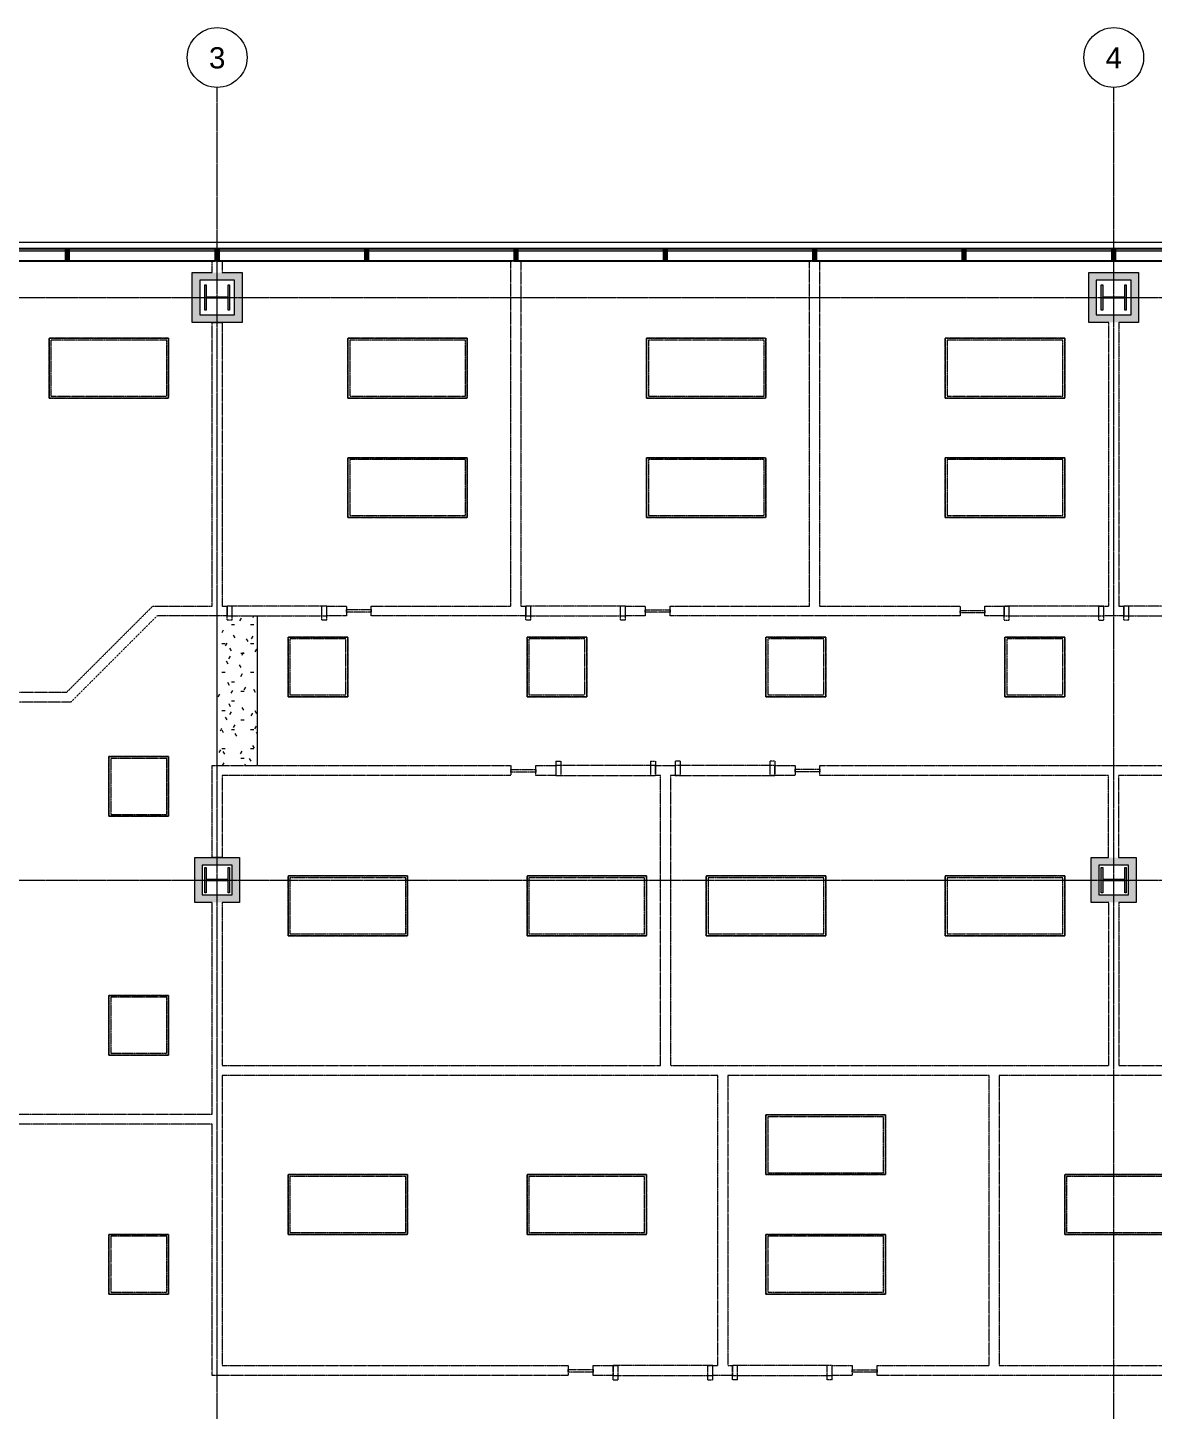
# Model space of a CAD drawing. Header units: inches. Extents: x -1263 to 2214, y -160 to 2229.
# Drawn here: x -854 to -401, y 1673 to 2229 of the extents above; entities that cross this region are included whole.
import ezdxf

# ---------------------------------------------------------------- set-up
doc = ezdxf.new("R2010")
doc.units = ezdxf.units.IN
doc.header["$MEASUREMENT"] = 0
doc.linetypes.add('Demolished', pattern=[0.1875, 0.125, -0.06249999999999999])
doc.linetypes.add('Grid Line 1_2_', pattern=[0.8749999999999999, 0.4999999999999999, -0.125, 0.125, -0.125])
for name, color, linetype, lineweight in [('A-CLNG', 13, 'Continuous', 13), ('A-CLNG-PATT', 13, 'Continuous', 13), ('A-DETL-GENF', 92, 'Continuous', 9), ('A-DOOR', 31, 'Demolished', 9), ('A-DOOR-FRAM', 31, 'Demolished', 20), ('A-GLAZ-CURT', 52, 'Demolished', 9), ('A-GLAZ-CWMG', 51, 'Continuous', 13), ('A-WALL', 113, 'Demolished', 9), ('A-WALL-PATT', 111, 'Continuous', 13), ('E-LITE-EQPM', 33, 'Demolished', 9), ('I-WALL', 2, 'Continuous', 13), ('S-COLS', 52, 'Continuous', 13), ('S-GRID', 1, 'Continuous', 9), ('S-GRID-IDEN', 1, 'Continuous', 9)]:
    doc.layers.add(name, color=color, linetype=linetype, lineweight=lineweight)
doc.styles.add('Swis721 Lt BT', font='swissl.ttf', dxfattribs={"height": 8.514637904468403})

# ---------------------------------------------------------------- blocks, each defined once
blk = doc.blocks.new('Single Flush - OTJ_SOLIDFLUSH_ALUM-4837941-6TH FLOOR RCP DEMO')
at = {"layer": 'A-DOOR-FRAM', "color": 250}
for p, q in [((-20.00000000000034, 3.75), (-20.00000000000034, -1.999999999999999)), ((-20.00000000000034, 3.75), (-18.00000000000034, 3.75)), ((-18.00000000000034, 3.75), (-18.00000000000034, -1.999999999999999)), ((18.00000399999976, 3.75), (18.00000399999976, -1.999999999999999)), ((18.00000399999976, 3.75), (20.00000399999975, 3.75)), ((20.00000399999975, 3.75), (20.00000399999975, -1.999999999999999)), ((-20.00000000000034, -1.999999999999999), (-18.00000000000034, -1.999999999999999)), ((18.00000399999976, -1.999999999999999), (20.00000399999975, -1.999999999999999))]:
    blk.add_line(p, q, dxfattribs=at)
blk = doc.blocks.new('Single Flush - OTJ_SOLIDFLUSH_ALUM-4837881-6TH FLOOR RCP DEMO')
at = {"layer": 'A-DOOR-FRAM', "color": 250}
for p, q in [((-20.00000000000034, -3.75), (-20.00000000000034, 1.999999999999999)), ((-20.00000000000034, 1.999999999999999), (-18.00000000000034, 1.999999999999999)), ((-18.00000000000034, -3.75), (-18.00000000000034, 1.999999999999999)), ((18.00000399999976, -3.75), (18.00000399999976, 1.999999999999999)), ((18.00000399999976, 1.999999999999999), (20.00000399999975, 1.999999999999999)), ((20.00000399999975, -3.75), (20.00000399999975, 1.999999999999999)), ((-20.00000000000034, -3.75), (-18.00000000000034, -3.75)), ((18.00000399999976, -3.75), (20.00000399999975, -3.75))]:
    blk.add_line(p, q, dxfattribs=at)
blk = doc.blocks.new('System Panel - Glazed-4866112-6TH FLOOR RCP DEMO')
at = {"layer": 'A-GLAZ-CURT', "color": 250, "lineweight": 20}
for p, q in [((-5.000000000000056, 0.7499999999999999), (-5.000000000000056, 1.750000000000113)), ((-5.000000000000056, 1.750000000000113), (5.000000000000056, 1.750000000000113)), ((5.000000000000056, 0.7499999999999999), (-5.000000000000056, 0.7499999999999999)), ((5.000000000000056, 1.750000000000113), (5.000000000000056, 0.7499999999999999))]:
    blk.add_line(p, q, dxfattribs=at)
blk = doc.blocks.new('HP-Bearing Pile-Column - HP10X57-4885479-6TH FLOOR RCP DEMO')
at = {"layer": 'S-COLS', "lineweight": 9}
blk.add_hatch(color=7, dxfattribs=at).paths.add_polyline_path([(-5.099999999997407, -4.43499999999912), (-5.099999999997407, -4.999999999999118), (5.100000000002693, -4.999999999999118), (5.100000000002693, -4.43499999999912), (0.2825000000027273, -4.43499999999912), (0.2825000000021304, 4.435000000000826), (5.100000000002608, 4.435000000000826), (5.100000000002608, 5.000000000000909), (-5.099999999997492, 5.000000000000909), (-5.099999999997492, 4.435000000000826), (-0.2824999999974409, 4.435000000000826), (-0.2824999999973556, -4.43499999999912), (-4.472708484367756, -4.43499999999912)], flags=0)
at = {"layer": 'S-COLS', "color": 8, "lineweight": 20}
for p, q in [((-5.100000000000005, 5.000000000000001), (5.099999999999993, 5.000000000000001)), ((-5.100000000000005, 4.435000000000001), (-5.100000000000005, 5.000000000000001)), ((-0.2825000000000061, 4.435000000000001), (-5.100000000000005, 4.435000000000001)), ((-0.2825000000000061, -4.434999999999997), (-0.2825000000000061, 4.435)), ((5.099999999999993, 4.435000000000001), (0.2824999999999941, 4.435000000000001)), ((0.2824999999999941, 4.435000000000001), (0.2824999999999941, -4.434999999999996)), ((5.099999999999993, 5.000000000000001), (5.099999999999993, 4.435000000000001)), ((-5.100000000000005, -4.999999999999996), (-5.100000000000005, -4.434999999999997)), ((-5.100000000000005, -4.434999999999997), (-0.2825000000000061, -4.434999999999997)), ((5.099999999999993, -4.999999999999996), (-5.100000000000005, -4.999999999999996)), ((0.2824999999999941, -4.434999999999997), (5.099999999999993, -4.434999999999997)), ((5.099999999999993, -4.434999999999997), (5.099999999999993, -4.999999999999996))]:
    blk.add_line(p, q, dxfattribs=at)
blk = doc.blocks.new('System Panel - Glazed-4980337-6TH FLOOR RCP DEMO')
at = {"layer": 'A-GLAZ-CURT', "linetype": 'Continuous'}
blk.add_hatch(color=7, dxfattribs=at).paths.add_polyline_path([(29.24999999999863, 1.750000000001819), (-29.2500000000017, 1.750000000001819), (-29.2500000000017, 0.7500000000017052), (29.24999999999863, 0.7500000000017052)], flags=0)
at = {"layer": 'A-GLAZ-CURT', "color": 8, "linetype": 'Continuous', "lineweight": 20}
for p, q in [((-29.25, 0.7499999999999999), (-29.25, 1.749999999999943)), ((-29.25, 1.749999999999943), (29.25, 1.749999999999943)), ((29.25, 0.7499999999999999), (-29.25, 0.7499999999999999)), ((29.25, 1.749999999999943), (29.25, 0.7499999999999999))]:
    blk.add_line(p, q, dxfattribs=at)
blk = doc.blocks.new('System Panel - Glazed-4980338-6TH FLOOR RCP DEMO')
at = {"layer": 'A-GLAZ-CURT', "linetype": 'Continuous'}
blk.add_hatch(color=7, dxfattribs=at).paths.add_polyline_path([(-29.33701957940394, 1.750000000001137), (-29.33701957940394, 0.7500000000010657), (29.33701957940735, 0.750000000001151), (29.33701957940735, 1.750000000001222), (15.40482026373024, 1.750000000001222)], flags=0)
at = {"layer": 'A-GLAZ-CURT', "color": 8, "linetype": 'Continuous', "lineweight": 20}
for p, q in [((-29.33701957940513, 0.7499999999999999), (-29.33701957940513, 1.749999999999943)), ((-29.33701957940513, 1.749999999999943), (29.33701957940547, 1.749999999999943)), ((29.33701957940547, 0.7499999999999999), (-29.33701957940513, 0.7499999999999999)), ((29.33701957940547, 1.749999999999943), (29.33701957940547, 0.7499999999999999))]:
    blk.add_line(p, q, dxfattribs=at)
blk = doc.blocks.new('System Panel - Glazed-4980339-6TH FLOOR RCP DEMO')
at = {"layer": 'A-GLAZ-CURT', "linetype": 'Continuous'}
blk.add_hatch(color=7, dxfattribs=at).paths.add_polyline_path([(-29.33556925308312, 0.7500000000028136), (29.33846990572817, 0.7500000000029842), (29.33846990572817, 1.750000000003268), (-29.33846990572919, 1.750000000003098), (-29.33846990572919, 0.7500000000028136)], flags=0)
at = {"layer": 'A-GLAZ-CURT', "color": 8, "linetype": 'Continuous', "lineweight": 20}
for p, q in [((-29.33846990572868, 0.750000000000341), (-29.33846990572868, 1.750000000000455)), ((-29.33846990572868, 1.750000000000455), (29.33846990572868, 1.750000000000455)), ((29.33846990572868, 0.750000000000341), (-29.33846990572868, 0.750000000000341)), ((29.33846990572868, 1.750000000000455), (29.33846990572868, 0.750000000000341))]:
    blk.add_line(p, q, dxfattribs=at)
blk = doc.blocks.new('Rectangular Mullion - 1_5_ x 2_5_ rectangular-V3-6TH FLOOR RCP DEMO')
at = {"layer": 'A-GLAZ-CWMG', "lineweight": 9}
for p, q in [((-358.1219499121452, 725.2643892666376), (-416.6219499121452, 725.2643892666379)), ((-358.1219499121452, 720.2643892666377), (-416.6219499121452, 720.2643892666379))]:
    blk.add_line(p, q, dxfattribs=at)
blk = doc.blocks.new('Rectangular Mullion - 1_5_ x 2_5_ rectangular-V20-6TH FLOOR RCP DEMO')
at = {"layer": 'A-GLAZ-CWMG', "lineweight": 9}
for p, q in [((-476.7959890709545, 2140.326889266638), (-476.7959890709545, 2140.076889266638)), ((-476.7959890709545, 2140.326889266638), (-418.1219499121432, 2140.326889266637)), ((-476.7959890709545, 2139.076889266638), (-476.7959890709545, 2135.326889266638)), ((-476.7959890709545, 2135.326889266638), (-418.1219499121432, 2135.326889266638))]:
    blk.add_line(p, q, dxfattribs=at)
blk = doc.blocks.new('Rectangular Mullion - 1_5_ x 2_5_ rectangular-4916157-6TH FLOOR RCP DEMO')
at = {"layer": 'A-GLAZ-CWMG', "lineweight": 9}
for p, q in [((963.7232277528313, 2140.326889266633), (1022.397266911643, 2140.326889266633)), ((963.7232277528313, 2135.326889266633), (1022.397266911643, 2135.326889266633))]:
    blk.add_line(p, q, dxfattribs=at)
blk = doc.blocks.new('Rectangular Mullion - 1_5_ x 2_5_ rectangular-4980335-6TH FLOOR RCP DEMO')
at = {"layer": 'A-GLAZ-CWMG', "lineweight": 9}
blk.add_hatch(color=7, dxfattribs=at).paths.add_polyline_path([(0.7499999999976125, -1.750000000001478), (0.7499999999976125, -2.000000000001591), (-0.7500000000025578, -2.000000000001591), (-0.7500000000025578, 3.000000000010913), (0.7499999999976125, 3.000000000010913), (0.7499999999976125, -0.7500000000017052)], flags=0)
at = {"layer": 'A-GLAZ-CWMG', "color": 8, "lineweight": 20}
for p, q in [((0.7499999999999999, 3), (-0.7499999999999999, 3)), ((-0.7499999999999999, 3), (-0.7499999999999999, -2.000000000000056)), ((0.7499999999999999, -2.000000000000056), (0.7499999999999999, 3)), ((-0.7499999999999999, -2.000000000000056), (0.7499999999999999, -2.000000000000056))]:
    blk.add_line(p, q, dxfattribs=at)
blk = doc.blocks.new('FAR22_CH - FAR24_CH-5125636-6TH FLOOR RCP DEMO')
at = {"layer": 'A-DETL-GENF', "color": 7, "linetype": 'Demolished'}
for p, q in [((-4.163336342344337e-16, -3.463895836830488e-14), (47.99999999999998, -3.463895836830488e-14)), ((-4.163336342344337e-16, -23.99999999999985), (-4.163336342344337e-16, -3.463895836830488e-14)), ((0.7500000000000075, -0.7500000000000372), (0.7500000000000075, -23.24999999999986)), ((47.24999999999994, -0.7500000000000372), (0.7500000000000052, -0.7500000000000372)), ((47.24999999999994, -23.24999999999986), (47.24999999999994, -0.7500000000000372)), ((47.99999999999998, -3.463895836830488e-14), (47.99999999999998, -23.99999999999985)), ((47.99999999999998, -23.99999999999985), (0, -23.99999999999985)), ((0.7500000000000075, -23.24999999999986), (47.24999999999994, -23.24999999999986))]:
    blk.add_line(p, q, dxfattribs=at)
blk = doc.blocks.new('FAR22_CH - FAR22_CH-4992025-6TH FLOOR RCP DEMO')
at = {"layer": 'A-DETL-GENF', "color": 7, "linetype": 'Demolished'}
for p, q in [((-4.163336342344337e-16, -3.463895836830488e-14), (24, -3.463895836830488e-14)), ((-4.163336342344337e-16, -23.99999999999985), (-4.163336342344337e-16, -3.463895836830488e-14)), ((0.7500000000000075, -0.7500000000000372), (0.7500000000000075, -23.24999999999986)), ((23.24999999999999, -0.7500000000000372), (0.7500000000000079, -0.7500000000000372)), ((23.24999999999999, -23.24999999999986), (23.24999999999999, -0.7500000000000372)), ((24, -3.463895836830488e-14), (24, -23.99999999999985)), ((23.99999999999998, -23.99999999999985), (0, -23.99999999999985)), ((0.750000000000001, -23.24999999999987), (23.24999999999998, -23.24999999999987))]:
    blk.add_line(p, q, dxfattribs=at)
blk = doc.blocks.new('Grid - Grid Head - Circle-50561-6TH FLOOR RCP DEMO')
at = {"layer": 'S-GRID-IDEN'}
blk.add_circle((0, 0), 0.1250000000000001, dxfattribs=at)

msp = doc.modelspace()

# ---------------------------------------------------------------- hatches: boundary and pattern name
at = {"layer": 'A-CLNG-PATT'}
h = msp.add_hatch(dxfattribs=at)
h.set_pattern_fill('FP_1', color=256, style=0, pattern_type=2)
h.set_pattern_definition([(0, (0, 0), (15.36, 3.84), [1.267, -10.253, 1.267, -10.253, -61.44]), (0, (0, 0), (15.36, 3.84), [-23.04, 1.267, -21.773, 1.267, -10.253, -26.88]), (0, (0, 0), (15.36, 3.84), [-57.6, 1.267, -6.412999999999999, 1.267, -17.933]), (120, (5.76, 1.92), (-11.00553755053224, 11.38215020212898), [1.267, -10.253, 1.267, -10.253, -61.43999999999999]), (120, (5.76, 1.92), (-11.00553755053224, 11.38215020212898), [-23.04, 1.267, -21.773, 1.267, -10.253, -26.88]), (120, (5.76, 1.92), (-11.00553755053224, 11.38215020212898), [-57.59999999999999, 1.267, -6.412999999999998, 1.267, -17.933]), (240, (7.68, 9.6), (-4.354462449467752, -15.22215020212898), [1.267, -10.253, 1.267, -10.253, -61.44]), (240, (7.68, 9.6), (-4.354462449467752, -15.22215020212898), [-23.04, 1.267, -21.773, 1.267, -10.253, -26.88]), (240, (7.68, 9.6), (-4.354462449467752, -15.22215020212898), [-57.6, 1.267, -6.412999999999999, 1.267, -17.933])])
h.paths.add_polyline_path([(-776.6928297896903, 1932.442598113631), (-761.5488897236015, 1932.442598113631), (-761.5488897236015, 1992.510763450834), (-777.5488897236016, 1992.510763450834), (-777.5488897236016, 1932.442598113631)], flags=0)
at = {"layer": 'A-WALL-PATT', "lineweight": 9}
for points in [[(-787.5488897236011, 2110.460727192676), (-784.5488897236012, 2110.460727192676), (-784.5488897236012, 2130.460727192676), (-787.5488897236011, 2130.460727192676), (-787.5488897236011, 2111.097565681401)], [(-784.5488897236012, 2127.460727192675), (-767.5488897236011, 2127.460727192675), (-767.5488897236011, 2130.460727192676), (-784.5488897236012, 2130.460727192676)], [(-427.3719499121436, 2110.460727192675), (-424.3719499121436, 2110.460727192675), (-424.3719499121436, 2130.460727192674), (-427.3719499121436, 2130.460727192674), (-427.3719499121436, 2111.451740514763)], [(-424.3719499121436, 2127.460727192674), (-407.3719499121435, 2127.460727192674), (-407.3719499121435, 2130.460727192674), (-424.3719499121436, 2130.460727192674)], [(-767.5488897236011, 2110.460727192676), (-767.5488897236011, 2127.460727192675), (-770.5488897236012, 2127.460727192675), (-770.5488897236012, 2110.460727192676)], [(-407.3719499121435, 2110.460727192675), (-407.3719499121435, 2127.460727192674), (-410.3719499121434, 2127.460727192674), (-410.3719499121435, 2110.460727192675)], [(-777.5502457071206, 2110.460727192676), (-770.5488897236012, 2110.460727192676), (-770.5488897236012, 2113.460727192675), (-784.5488897236012, 2113.460727192675), (-784.5488897236012, 2110.460727192676), (-779.5488897236015, 2110.460727192676)], [(-410.3719499121435, 2110.460727192675), (-410.3719499121435, 2113.460727192674), (-424.3719499121436, 2113.460727192674), (-424.3719499121436, 2110.460727192675), (-415.3719499121436, 2110.460727192675)], [(-783.5865982080103, 1877.423018708267), (-783.5865982080103, 1895.423018708267), (-786.5865982080105, 1895.423018708267), (-786.5865982080105, 1877.423018708267)], [(-768.5865982080105, 1892.423018708267), (-768.5865982080105, 1895.423018708267), (-783.5865982080103, 1895.423018708267), (-783.5865982080103, 1892.423018708267), (-771.5865982080103, 1892.423018708267)], [(-423.4096583965529, 1877.423018708266), (-423.4096583965529, 1895.423018708266), (-426.4096583965529, 1895.423018708266), (-426.4096583965529, 1877.423018708266)], [(-415.4140093755228, 1892.423018708266), (-408.409658396553, 1892.423018708266), (-408.409658396553, 1895.423018708266), (-423.4096583965529, 1895.423018708266), (-423.4096583965529, 1892.423018708266), (-419.4140093755229, 1892.423018708266)], [(-771.5865982080105, 1877.423018708267), (-768.5865982080105, 1877.423018708267), (-768.5865982080105, 1892.423018708267), (-771.5865982080105, 1892.423018708267), (-771.5865982080105, 1880.423018708267)], [(-408.409658396553, 1877.423018708266), (-408.409658396553, 1892.423018708266), (-411.4096583965529, 1892.423018708266), (-411.4096583965529, 1877.423018708266), (-410.3505527773565, 1877.423018708266)], [(-771.5865982080105, 1877.423018708267), (-771.5865982080105, 1880.423018708267), (-783.5865982080103, 1880.423018708267), (-783.5865982080103, 1877.423018708267), (-775.5865982080106, 1877.423018708267)], [(-419.3719499121442, 1877.423018708266), (-411.4096583965529, 1877.423018708266), (-411.4096583965529, 1880.423018708266), (-423.4096583965529, 1880.423018708266), (-423.4096583965529, 1877.423018708266), (-422.1767305019777, 1877.423018708266)]]:
    msp.add_hatch(color=7, dxfattribs=at).paths.add_polyline_path(points, flags=0)

# ---------------------------------------------------------------- linework, layer by layer
at = {"layer": 'A-CLNG', "color": 7, "linetype": 'Demolished', "lineweight": 9}
for p, q in [((-797.074265612755, 2104.061162290566), (-845.074265612755, 2104.061162290566)), ((-845.074265612755, 2104.061162290566), (-845.074265612755, 2080.061162290567)), ((-797.074265612755, 2080.061162290566), (-797.074265612755, 2104.061162290566)), ((-677.074265612755, 2104.061162290565), (-725.074265612755, 2104.061162290566)), ((-725.074265612755, 2104.061162290566), (-725.074265612755, 2080.061162290566)), ((-677.074265612755, 2080.061162290566), (-677.074265612755, 2104.061162290565)), ((-557.074265612755, 2104.061162290566), (-605.074265612755, 2104.061162290566)), ((-605.074265612755, 2104.061162290566), (-605.074265612755, 2080.061162290567)), ((-557.074265612755, 2080.061162290566), (-557.074265612755, 2104.061162290566)), ((-437.074265612755, 2104.061162290565), (-485.074265612755, 2104.061162290565)), ((-485.074265612755, 2104.061162290565), (-485.074265612755, 2080.061162290566)), ((-437.074265612755, 2080.061162290566), (-437.074265612755, 2104.061162290565)), ((-845.074265612755, 2080.061162290567), (-797.074265612755, 2080.061162290566)), ((-725.074265612755, 2080.061162290566), (-677.074265612755, 2080.061162290566)), ((-605.074265612755, 2080.061162290567), (-557.074265612755, 2080.061162290566)), ((-485.074265612755, 2080.061162290566), (-437.074265612755, 2080.061162290566)), ((-677.0742656127552, 2056.061162290566), (-725.0742656127552, 2056.061162290566)), ((-725.0742656127552, 2056.061162290566), (-725.0742656127552, 2032.061162290566)), ((-677.0742656127552, 2032.061162290566), (-677.0742656127552, 2056.061162290566)), ((-557.0742656127552, 2056.061162290566), (-605.0742656127552, 2056.061162290566)), ((-605.0742656127552, 2056.061162290566), (-605.0742656127552, 2032.061162290566)), ((-557.0742656127552, 2032.061162290566), (-557.0742656127552, 2056.061162290566)), ((-437.074265612755, 2056.061162290566), (-485.074265612755, 2056.061162290566)), ((-485.074265612755, 2056.061162290566), (-485.074265612755, 2032.061162290566)), ((-437.074265612755, 2032.061162290566), (-437.074265612755, 2056.061162290566)), ((-725.0742656127552, 2032.061162290566), (-677.0742656127552, 2032.061162290566)), ((-605.0742656127552, 2032.061162290566), (-557.0742656127552, 2032.061162290566)), ((-485.074265612755, 2032.061162290566), (-437.074265612755, 2032.061162290566)), ((-725.0742656127542, 1984.061162290565), (-749.0742656127542, 1984.061162290566)), ((-749.0742656127542, 1984.061162290566), (-749.0742656127543, 1960.061162290566)), ((-725.0742656127543, 1960.061162290566), (-725.0742656127542, 1984.061162290565)), ((-629.0742656127543, 1984.061162290566), (-653.0742656127543, 1984.061162290566)), ((-653.0742656127543, 1984.061162290566), (-653.0742656127545, 1960.061162290567)), ((-629.0742656127545, 1960.061162290567), (-629.0742656127543, 1984.061162290566)), ((-533.0742656127545, 1984.061162290566), (-557.0742656127545, 1984.061162290566)), ((-557.0742656127545, 1984.061162290566), (-557.0742656127546, 1960.061162290566)), ((-533.0742656127546, 1960.061162290566), (-533.0742656127545, 1984.061162290566)), ((-437.0742656127545, 1984.061162290566), (-461.0742656127545, 1984.061162290566)), ((-461.0742656127545, 1984.061162290566), (-461.0742656127547, 1960.061162290567)), ((-437.0742656127547, 1960.061162290567), (-437.0742656127545, 1984.061162290566)), ((-749.0742656127543, 1960.061162290566), (-725.0742656127543, 1960.061162290566)), ((-653.0742656127545, 1960.061162290567), (-629.0742656127545, 1960.061162290567)), ((-557.0742656127546, 1960.061162290566), (-533.0742656127546, 1960.061162290566)), ((-461.0742656127547, 1960.061162290567), (-437.0742656127547, 1960.061162290567)), ((-797.0742656127543, 1936.061162290562), (-821.0742656127543, 1936.061162290562)), ((-821.0742656127543, 1936.061162290562), (-821.0742656127543, 1912.061162290562)), ((-797.0742656127543, 1912.061162290562), (-797.0742656127543, 1936.061162290562)), ((-821.0742656127543, 1912.061162290562), (-797.0742656127543, 1912.061162290562)), ((-701.074265612754, 1888.061162290563), (-749.074265612754, 1888.061162290564)), ((-749.074265612754, 1888.061162290564), (-749.074265612754, 1864.061162290564)), ((-701.074265612754, 1864.061162290564), (-701.074265612754, 1888.061162290563)), ((-605.074265612754, 1888.061162290564), (-653.074265612754, 1888.061162290564)), ((-653.074265612754, 1888.061162290564), (-653.074265612754, 1864.061162290564)), ((-605.074265612754, 1864.061162290564), (-605.074265612754, 1888.061162290564)), ((-533.074265612754, 1888.061162290564), (-581.074265612754, 1888.061162290564)), ((-581.074265612754, 1888.061162290564), (-581.074265612754, 1864.061162290564)), ((-533.074265612754, 1864.061162290564), (-533.074265612754, 1888.061162290564)), ((-437.074265612754, 1888.061162290564), (-485.074265612754, 1888.061162290564)), ((-485.074265612754, 1888.061162290564), (-485.074265612754, 1864.061162290564)), ((-437.074265612754, 1864.061162290564), (-437.074265612754, 1888.061162290564)), ((-749.074265612754, 1864.061162290564), (-701.074265612754, 1864.061162290564)), ((-653.074265612754, 1864.061162290564), (-605.074265612754, 1864.061162290564)), ((-581.074265612754, 1864.061162290564), (-533.074265612754, 1864.061162290564)), ((-485.074265612754, 1864.061162290564), (-437.074265612754, 1864.061162290564)), ((-797.0742656127537, 1840.061162290562), (-821.0742656127537, 1840.061162290562)), ((-821.0742656127537, 1840.061162290562), (-821.0742656127537, 1816.061162290562)), ((-797.0742656127537, 1816.061162290562), (-797.0742656127537, 1840.061162290562)), ((-821.0742656127537, 1816.061162290562), (-797.0742656127537, 1816.061162290562)), ((-509.0742656127537, 1792.061162290565), (-557.0742656127536, 1792.061162290566)), ((-557.0742656127536, 1792.061162290566), (-557.0742656127536, 1768.061162290566)), ((-509.0742656127537, 1768.061162290566), (-509.0742656127537, 1792.061162290565)), ((-701.0742656127538, 1768.061162290563), (-749.0742656127538, 1768.061162290563)), ((-749.0742656127538, 1768.061162290563), (-749.0742656127538, 1744.061162290563)), ((-701.0742656127538, 1744.061162290563), (-701.0742656127538, 1768.061162290563)), ((-605.0742656127538, 1768.061162290564), (-653.0742656127538, 1768.061162290564)), ((-653.0742656127538, 1768.061162290564), (-653.0742656127538, 1744.061162290564)), ((-605.0742656127538, 1744.061162290564), (-605.0742656127538, 1768.061162290564)), ((-557.0742656127536, 1768.061162290566), (-509.0742656127537, 1768.061162290566)), ((-389.0742656127538, 1768.061162290564), (-437.0742656127538, 1768.061162290564)), ((-437.0742656127538, 1768.061162290564), (-437.0742656127538, 1744.061162290565)), ((-797.0742656127537, 1744.061162290562), (-821.0742656127537, 1744.061162290562)), ((-821.0742656127537, 1744.061162290562), (-821.074265612754, 1720.061162290563)), ((-797.074265612754, 1720.061162290563), (-797.0742656127537, 1744.061162290562)), ((-749.0742656127538, 1744.061162290563), (-701.0742656127538, 1744.061162290563)), ((-653.0742656127538, 1744.061162290564), (-605.0742656127538, 1744.061162290564)), ((-509.0742656127535, 1744.061162290565), (-557.0742656127535, 1744.061162290566)), ((-557.0742656127535, 1744.061162290566), (-557.0742656127536, 1720.061162290566)), ((-509.0742656127537, 1720.061162290566), (-509.0742656127535, 1744.061162290565)), ((-437.0742656127538, 1744.061162290565), (-389.0742656127538, 1744.061162290565)), ((-821.074265612754, 1720.061162290563), (-797.074265612754, 1720.061162290563)), ((-557.0742656127536, 1720.061162290566), (-509.0742656127537, 1720.061162290566))]:
    msp.add_line(p, q, dxfattribs=at)
at = {"layer": 'A-CLNG'}
for p, q in [((-777.5488897236007, 1932.442598113628), (-777.5488897236007, 1992.510763450832)), ((-761.5488897236007, 1992.510763450832), (-761.5488897236007, 1932.442598113628))]:
    msp.add_line(p, q, dxfattribs=at)
at = {"layer": 'A-WALL', "linetype": 'Continuous'}
for p, q in [((1417.60276002259, 2142.607935314491), (-1172.022239977402, 2142.607935314502)), ((-955.722928882411, 2135.107935314501), (-779.5488897236003, 2135.107935314501)), ((-775.5488897236004, 2135.107935314501), (-659.5583168447027, 2135.1079353145)), ((-655.5583168447025, 2135.1079353145), (-539.5293103182343, 2135.1079353145)), ((-535.5293103182341, 2135.107935314499), (-299.3842776858919, 2135.107935314498))]:
    msp.add_line(p, q, dxfattribs=at)
at = {"layer": 'A-WALL', "color": 250, "lineweight": 20}
for p, q in [((-779.5488897236003, 2130.460727192673), (-779.5488897236003, 2135.107935314501)), ((-779.5488897236003, 2135.107935314501), (-775.5488897236004, 2135.107935314501)), ((-775.5488897236004, 2135.107935314501), (-775.5488897236004, 2130.460727192673)), ((-659.5583168447029, 1996.510763450832), (-659.5583168447026, 2135.1079353145)), ((-659.5583168447026, 2135.1079353145), (-655.5583168447026, 2135.1079353145)), ((-655.5583168447026, 2135.1079353145), (-655.5583168447029, 1996.510763450832)), ((-539.5293103182345, 1996.510763450832), (-539.5293103182343, 2135.1079353145)), ((-539.5293103182343, 2135.1079353145), (-535.5293103182343, 2135.1079353145)), ((-535.5293103182343, 2135.1079353145), (-535.5293103182345, 1996.510763450832)), ((-779.5488897236006, 1996.510763450832), (-779.5488897236005, 2110.376721767205)), ((-779.5488897236005, 2110.376721767205), (-775.5488897236005, 2110.376721767205)), ((-775.5488897236005, 2110.376721767205), (-775.5488897236007, 1996.510763450832)), ((-419.3719499121435, 1996.510763450832), (-419.3719499121434, 2110.460727192672)), ((-415.3719499121433, 2110.460727192672), (-415.3719499121435, 1996.510763450832)), ((-837.9509209092606, 1961.937159389918), (-803.3773168483468, 1996.510763450832)), ((-803.3773168483468, 1996.510763450832), (-779.5488897236006, 1996.510763450832)), ((-775.5488897236007, 1996.510763450832), (-773.548889723601, 1996.510763450832)), ((-773.548889723601, 1996.510763450832), (-773.548889723601, 1992.510763450832)), ((-733.5488897236011, 1996.510763450832), (-725.6569390346957, 1996.510763450832)), ((-733.5488897236011, 1992.510763450832), (-733.5488897236011, 1996.510763450832)), ((-725.6569390346957, 1996.510763450832), (-725.6569390346957, 1992.510763450832)), ((-715.6569390346956, 1996.510763450832), (-659.5583168447029, 1996.510763450832)), ((-715.6569390346956, 1992.510763450832), (-715.6569390346956, 1996.510763450832)), ((-655.5583168447029, 1996.510763450832), (-653.5583168447032, 1996.510763450832)), ((-653.5583168447032, 1996.510763450832), (-653.5583168447032, 1992.510763450832)), ((-613.5583168447032, 1996.510763450832), (-605.5583168447029, 1996.510763450832)), ((-613.5583168447032, 1992.510763450832), (-613.5583168447032, 1996.510763450832)), ((-605.5583168447029, 1996.510763450832), (-605.5583168447029, 1992.510763450832)), ((-595.5583168447027, 1996.510763450832), (-539.5293103182345, 1996.510763450832)), ((-595.5583168447027, 1992.510763450832), (-595.5583168447027, 1996.510763450832)), ((-535.5293103182345, 1996.510763450832), (-479.1116607793915, 1996.510763450832)), ((-479.1116607793915, 1996.510763450832), (-479.1116607793915, 1992.510763450832)), ((-469.1116607793914, 1996.510763450832), (-461.3719499121434, 1996.510763450832)), ((-469.1116607793914, 1992.510763450832), (-469.1116607793914, 1996.510763450832)), ((-461.3719499121434, 1996.510763450832), (-461.3719499121432, 1992.510763450832)), ((-421.3719499121433, 1996.510763450832), (-419.3719499121435, 1996.510763450832)), ((-421.3719499121433, 1992.510763450832), (-421.3719499121433, 1996.510763450832)), ((-415.3719499121435, 1996.510763450832), (-413.3719499121437, 1996.510763450832)), ((-413.3719499121437, 1996.510763450832), (-413.3719499121437, 1992.510763450832)), ((-801.7204625988544, 1992.510763450832), (-836.2940666597682, 1957.937159389918)), ((-773.548889723601, 1992.510763450832), (-801.7204625988544, 1992.510763450832)), ((-725.6569390346957, 1992.510763450832), (-733.5488897236011, 1992.510763450832)), ((-653.5583168447032, 1992.510763450832), (-715.6569390346956, 1992.510763450832)), ((-605.5583168447029, 1992.510763450832), (-613.5583168447032, 1992.510763450832)), ((-479.1116607793915, 1992.510763450832), (-595.5583168447027, 1992.510763450832)), ((-461.3719499121432, 1992.510763450832), (-469.1116607793914, 1992.510763450832)), ((-413.3719499121437, 1992.510763450832), (-421.3719499121433, 1992.510763450832)), ((-903.7387760348915, 1961.937159389918), (-837.9509209092606, 1961.937159389918)), ((-836.2940666597682, 1957.937159389918), (-903.7387760348915, 1957.937159389918)), ((-779.5488897236008, 1932.442598113633), (-659.5394626024987, 1932.442598113633)), ((-779.5488897236008, 1895.442598113633), (-779.5488897236008, 1932.442598113633)), ((-659.5394626024987, 1928.442598113633), (-775.5488897236008, 1928.442598113633)), ((-775.5488897236008, 1928.442598113633), (-775.5488897236008, 1895.442598113633)), ((-659.5394626024987, 1932.442598113633), (-659.5394626024987, 1928.442598113633)), ((-649.5394626024986, 1932.442598113633), (-641.5003037917656, 1932.442598113633)), ((-649.5394626024986, 1928.442598113633), (-649.5394626024986, 1932.442598113633)), ((-641.5003037917656, 1928.442598113633), (-649.5394626024986, 1928.442598113633)), ((-641.5003037917656, 1932.442598113633), (-641.5003037917656, 1928.442598113633)), ((-601.5003037917656, 1932.442598113632), (-593.5003037917661, 1932.442598113632)), ((-601.5003037917658, 1928.442598113632), (-601.5003037917656, 1932.442598113632)), ((-599.5003037917659, 1928.442598113632), (-601.5003037917658, 1928.442598113632)), ((-599.500303791766, 1811.948399418927), (-599.5003037917659, 1928.442598113632)), ((-593.5003037917663, 1928.442598113632), (-595.5003037917659, 1928.442598113632)), ((-595.5003037917659, 1928.442598113632), (-595.500303791766, 1811.948399418927)), ((-593.5003037917661, 1932.442598113632), (-593.5003037917663, 1928.442598113632)), ((-553.5003037917663, 1932.442598113632), (-545.3924067499851, 1932.442598113632)), ((-553.5003037917663, 1928.442598113632), (-553.5003037917663, 1932.442598113632)), ((-545.3924067499851, 1928.442598113632), (-553.5003037917663, 1928.442598113632)), ((-545.3924067499851, 1932.442598113632), (-545.3924067499851, 1928.442598113632)), ((-535.392406749985, 1932.442598113632), (-299.1401896202245, 1932.442598113631)), ((-535.392406749985, 1928.442598113632), (-535.392406749985, 1932.442598113632)), ((-419.4140093755224, 1928.442598113632), (-535.392406749985, 1928.442598113632)), ((-419.4140093755224, 1895.423018708263), (-419.4140093755224, 1928.442598113632)), ((-299.1401896202245, 1928.442598113631), (-415.4140093755224, 1928.442598113632)), ((-415.4140093755223, 1928.442598113632), (-415.4140093755224, 1895.423018708263)), ((-775.5488897236008, 1895.442598113633), (-779.5488897236008, 1895.442598113633)), ((-779.5865982080097, 1792.364280492166), (-779.5865982080095, 1877.423018708264)), ((-775.5865982080096, 1877.423018708264), (-775.5865982080097, 1811.948399418927)), ((-419.3719499121439, 1811.948399418926), (-419.3719499121437, 1877.423018708263)), ((-415.3719499121437, 1877.423018708263), (-415.3719499121438, 1811.948399418926)), ((-775.5865982080096, 1811.948399418927), (-599.500303791766, 1811.948399418927)), ((-595.500303791766, 1811.948399418927), (-419.3719499121439, 1811.948399418926)), ((-415.3719499121438, 1811.948399418926), (-239.4132842123608, 1811.948399418926)), ((-775.5865982080097, 1807.948399418927), (-775.58659820801, 1691.423018708264)), ((-576.4691217758125, 1807.948399418927), (-775.5865982080097, 1807.948399418927)), ((-576.4691217758126, 1691.423018708264), (-576.4691217758125, 1807.948399418927)), ((-467.4408404125056, 1807.948399418926), (-572.4691217758125, 1807.948399418927)), ((-572.4691217758125, 1807.948399418927), (-572.4691217758126, 1691.423018708264)), ((-467.4408404125057, 1691.423018708263), (-467.4408404125056, 1807.948399418926)), ((-262.5822472290393, 1807.948399418926), (-463.4408404125055, 1807.948399418926)), ((-463.4408404125055, 1807.948399418926), (-463.4408404125057, 1691.423018708263)), ((-901.704799803369, 1792.364280492166), (-779.5865982080097, 1792.364280492166)), ((-779.5865982080097, 1788.364280492166), (-901.704799803369, 1788.364280492166)), ((-779.5865982080098, 1687.423018708264), (-779.5865982080097, 1788.364280492166)), ((-775.58659820801, 1691.423018708264), (-636.5488897236008, 1691.423018708264)), ((-636.5488897236008, 1691.423018708264), (-636.5488897236008, 1687.423018708264)), ((-626.5488897236007, 1687.423018708264), (-626.5488897236007, 1691.423018708264)), ((-626.5488897236007, 1691.423018708264), (-618.4691217758125, 1691.423018708264)), ((-618.4691217758125, 1691.423018708264), (-618.4691217758125, 1687.423018708264)), ((-578.4691217758125, 1687.423018708264), (-578.4691217758125, 1691.423018708264)), ((-578.4691217758125, 1691.423018708264), (-576.4691217758126, 1691.423018708264)), ((-572.4691217758126, 1691.423018708264), (-570.4691217758127, 1691.423018708264)), ((-570.4691217758127, 1691.423018708264), (-570.4691217758127, 1687.423018708264)), ((-530.4691217758128, 1687.423018708264), (-530.4691217758128, 1691.423018708264)), ((-530.4691217758128, 1691.423018708264), (-522.4408404125058, 1691.423018708264)), ((-522.4408404125058, 1691.423018708264), (-522.4408404125058, 1687.423018708264)), ((-512.4408404125057, 1687.423018708263), (-512.4408404125057, 1691.423018708263)), ((-512.4408404125057, 1691.423018708263), (-467.4408404125057, 1691.423018708263)), ((-463.4408404125057, 1691.423018708263), (-322.5822472290395, 1691.423018708263)), ((-636.5488897236008, 1687.423018708264), (-779.5865982080098, 1687.423018708264)), ((-618.4691217758125, 1687.423018708264), (-626.5488897236007, 1687.423018708264)), ((-570.4691217758127, 1687.423018708264), (-578.4691217758125, 1687.423018708264)), ((-522.4408404125058, 1687.423018708264), (-530.4691217758128, 1687.423018708264)), ((-322.5822472290395, 1687.423018708263), (-512.4408404125057, 1687.423018708263))]:
    msp.add_line(p, q, dxfattribs=at)
at = {"layer": 'A-WALL', "color": 7}
for p, q in [((-733.5488897236011, 1996.510763450832), (-773.548889723601, 1996.510763450832)), ((-613.5583168447032, 1996.510763450832), (-653.5583168447032, 1996.510763450832)), ((-421.3719499121433, 1996.510763450832), (-461.3719499121432, 1996.510763450832)), ((-373.3719499121439, 1996.510763450832), (-413.3719499121439, 1996.510763450832)), ((-773.548889723601, 1992.510763450832), (-733.5488897236011, 1992.510763450832)), ((-653.5583168447032, 1992.510763450832), (-613.5583168447032, 1992.510763450832)), ((-461.3719499121432, 1992.510763450832), (-421.3719499121433, 1992.510763450832)), ((-413.3719499121437, 1992.510763450832), (-373.3719499121437, 1992.510763450832)), ((-601.5003037917656, 1932.442598113632), (-641.5003037917656, 1932.442598113633)), ((-641.5003037917656, 1928.442598113633), (-601.5003037917656, 1928.442598113632)), ((-553.5003037917663, 1932.442598113632), (-593.5003037917663, 1932.442598113632)), ((-593.5003037917663, 1928.442598113632), (-553.5003037917663, 1928.442598113632)), ((-578.4691217758125, 1691.423018708264), (-618.4691217758124, 1691.423018708264)), ((-530.4691217758128, 1691.423018708264), (-570.4691217758127, 1691.423018708264)), ((-618.4691217758125, 1687.423018708264), (-578.4691217758125, 1687.423018708264)), ((-570.4691217758127, 1687.423018708264), (-530.4691217758128, 1687.423018708264))]:
    msp.add_line(p, q, dxfattribs=at)
at = {"layer": 'I-WALL', "color": 8, "lineweight": 20}
for p, q in [((-787.5488897236004, 2110.460727192673), (-787.5488897236004, 2130.460727192673)), ((-787.5488897236004, 2130.460727192673), (-779.5488897236003, 2130.460727192673)), ((-775.5488897236004, 2130.460727192673), (-767.5488897236004, 2130.460727192673)), ((-767.5488897236004, 2130.460727192673), (-767.5488897236004, 2110.460727192673)), ((-427.3719499121431, 2110.460727192672), (-427.3719499121431, 2130.460727192672)), ((-427.3719499121431, 2130.460727192672), (-407.3719499121431, 2130.460727192672)), ((-407.3719499121431, 2130.460727192672), (-407.3719499121431, 2110.460727192672)), ((-784.5488897236004, 2127.460727192673), (-784.5488897236004, 2113.460727192673)), ((-770.5488897236003, 2127.460727192673), (-784.5488897236004, 2127.460727192673)), ((-770.5488897236003, 2113.460727192673), (-770.5488897236003, 2127.460727192673)), ((-424.3719499121431, 2127.460727192672), (-424.3719499121431, 2113.460727192672)), ((-410.3719499121431, 2127.460727192672), (-424.3719499121431, 2127.460727192672)), ((-410.3719499121431, 2113.460727192672), (-410.3719499121431, 2127.460727192672)), ((-784.5488897236004, 2113.460727192673), (-770.5488897236003, 2113.460727192673)), ((-424.3719499121431, 2113.460727192672), (-410.3719499121431, 2113.460727192672)), ((-767.5488897236004, 2110.460727192673), (-787.5488897236004, 2110.460727192673)), ((-419.3719499121434, 2110.460727192672), (-427.3719499121431, 2110.460727192672)), ((-407.3719499121431, 2110.460727192672), (-415.3719499121433, 2110.460727192672)), ((-786.5865982080096, 1877.423018708264), (-786.5865982080096, 1895.423018708264)), ((-786.5865982080096, 1895.423018708264), (-768.5865982080096, 1895.423018708264)), ((-768.5865982080096, 1895.423018708264), (-768.5865982080096, 1877.423018708264)), ((-426.4096583965525, 1877.423018708263), (-426.4096583965525, 1895.423018708263)), ((-426.4096583965525, 1895.423018708263), (-419.4140093755224, 1895.423018708263)), ((-415.4140093755224, 1895.423018708263), (-408.4096583965525, 1895.423018708263)), ((-408.4096583965525, 1895.423018708263), (-408.4096583965525, 1877.423018708263)), ((-783.5865982080096, 1892.423018708265), (-783.5865982080096, 1880.423018708264)), ((-771.5865982080096, 1892.423018708264), (-783.5865982080096, 1892.423018708264)), ((-771.5865982080096, 1880.423018708264), (-771.5865982080096, 1892.423018708264)), ((-423.4096583965525, 1892.423018708263), (-423.4096583965525, 1880.423018708263)), ((-411.4096583965525, 1892.423018708263), (-423.4096583965525, 1892.423018708263)), ((-411.4096583965525, 1880.423018708263), (-411.4096583965525, 1892.423018708263)), ((-783.5865982080096, 1880.423018708264), (-771.5865982080096, 1880.423018708264)), ((-423.4096583965525, 1880.423018708263), (-411.4096583965525, 1880.423018708263)), ((-779.5865982080095, 1877.423018708264), (-786.5865982080096, 1877.423018708264)), ((-768.5865982080096, 1877.423018708264), (-775.5865982080096, 1877.423018708264)), ((-419.3719499121437, 1877.423018708263), (-426.4096583965525, 1877.423018708263)), ((-408.4096583965525, 1877.423018708263), (-415.3719499121437, 1877.423018708263))]:
    msp.add_line(p, q, dxfattribs=at)
at = {"layer": 'S-GRID', "linetype": 'Grid Line 1_2_'}
for p, q in [((-777.548889723603, 640.4779850320814), (-777.5488897236004, 2204.873234882784)), ((-417.3719499121457, 640.4779850320809), (-417.3719499121432, 2204.873234882783)), ((-1262.830473601597, 2120.460727192673), (1480.439644733795, 2120.460727192664)), ((-1262.830473601618, 1886.423018708219), (1480.439644733798, 1886.423018708259))]:
    msp.add_line(p, q, dxfattribs=at)

# ---------------------------------------------------------------- block references
at = {"layer": 'A-DOOR', "color": 7, "rotation": 180}
for name, p in [('Single Flush - OTJ_SOLIDFLUSH_ALUM-4837941-6TH FLOOR RCP DEMO', (-753.5488897236011, 1994.510763450832)), ('Single Flush - OTJ_SOLIDFLUSH_ALUM-4837941-6TH FLOOR RCP DEMO', (-633.5583168447032, 1994.510763450832)), ('Single Flush - OTJ_SOLIDFLUSH_ALUM-4837941-6TH FLOOR RCP DEMO', (-393.3719499121438, 1994.510763450832)), ('Single Flush - OTJ_SOLIDFLUSH_ALUM-4837881-6TH FLOOR RCP DEMO', (-573.5003037917663, 1930.442598113632)), ('Single Flush - OTJ_SOLIDFLUSH_ALUM-4837941-6TH FLOOR RCP DEMO', (-550.4691217758128, 1689.423018708264))]:
    msp.add_blockref(name, p, dxfattribs=at)
at = {"layer": 'A-DOOR', "color": 7}
for name, p in [('Single Flush - OTJ_SOLIDFLUSH_ALUM-4837881-6TH FLOOR RCP DEMO', (-441.3719499121433, 1994.510763450832)), ('Single Flush - OTJ_SOLIDFLUSH_ALUM-4837941-6TH FLOOR RCP DEMO', (-621.5003037917656, 1930.442598113632)), ('Single Flush - OTJ_SOLIDFLUSH_ALUM-4837881-6TH FLOOR RCP DEMO', (-598.4691217758124, 1689.423018708264))]:
    msp.add_blockref(name, p, dxfattribs=at)
at = {"layer": 'A-GLAZ-CURT', "linetype": 'Continuous'}
for name, p in [('System Panel - Glazed-4980337-6TH FLOOR RCP DEMO', (-867.7229288824112, 2138.326889266639)), ('System Panel - Glazed-4980338-6TH FLOOR RCP DEMO', (-807.6359093030059, 2138.326889266639)), ('System Panel - Glazed-4980337-6TH FLOOR RCP DEMO', (-747.5488897236006, 2138.326889266639)), ('System Panel - Glazed-4980337-6TH FLOOR RCP DEMO', (-687.5488897236006, 2138.326889266639)), ('System Panel - Glazed-4980337-6TH FLOOR RCP DEMO', (-627.5488897236006, 2138.326889266638)), ('System Panel - Glazed-4980337-6TH FLOOR RCP DEMO', (-567.5488897236006, 2138.326889266638)), ('System Panel - Glazed-4980337-6TH FLOOR RCP DEMO', (-507.5488897236007, 2138.326889266638)), ('System Panel - Glazed-4980339-6TH FLOOR RCP DEMO', (-447.4604198178719, 2138.326889266638)), ('System Panel - Glazed-4980337-6TH FLOOR RCP DEMO', (-387.3719499121433, 2138.326889266638))]:
    msp.add_blockref(name, p, dxfattribs=at)
at = {"layer": 'A-GLAZ-CURT', "color": 7, "rotation": 180}
for p in [(-720.6569390346956, 1995.821826867335), (-600.5583168447027, 1995.760763450832), (-474.1116607793915, 1995.510763450832), (-654.5394626024987, 1931.534943545018), (-540.3924067499851, 1931.692598113632), (-631.5488897236007, 1690.484082124767), (-517.4408404125057, 1690.423018708264)]:
    msp.add_blockref('System Panel - Glazed-4866112-6TH FLOOR RCP DEMO', p, dxfattribs=at)
at = {"layer": 'A-GLAZ-CWMG', "lineweight": 9, "rotation": 180}
for p in [(-1255.094878794558, 2860.591278533276), (-1134.920839635748, 2860.591278533275), (-1074.920839635744, 2860.591278533278), (-1014.920839635748, 2860.591278533275), (-954.9208396357437, 2860.591278533277), (-894.9208396357478, 2860.591278533275), (-774.7438998242864, 2860.591278533277)]:
    msp.add_blockref('Rectangular Mullion - 1_5_ x 2_5_ rectangular-V3-6TH FLOOR RCP DEMO', p, dxfattribs=at)
at = {"layer": 'A-GLAZ-CWMG', "lineweight": 9, "extrusion": (0, 0, -1), "rotation": 180}
for p in [(837.7229288824112, 2138.326889266639), (777.5488897236006, 2138.326889266639), (717.5488897236005, 2138.326889266639), (657.5488897236006, 2138.326889266638), (597.5488897236006, 2138.326889266638), (537.5488897236006, 2138.326889266638), (477.5488897236007, 2138.326889266638), (417.3719499121434, 2138.326889266638)]:
    msp.add_blockref('Rectangular Mullion - 1_5_ x 2_5_ rectangular-4980335-6TH FLOOR RCP DEMO', p, dxfattribs=at)
at = {"layer": 'A-GLAZ-CWMG', "lineweight": 9}
for name, p in [('Rectangular Mullion - 1_5_ x 2_5_ rectangular-4916157-6TH FLOOR RCP DEMO', (-1800.696156635255, 0)), ('Rectangular Mullion - 1_5_ x 2_5_ rectangular-V20-6TH FLOOR RCP DEMO', (0, 0))]:
    msp.add_blockref(name, p, dxfattribs=at)
at = {"layer": 'E-LITE-EQPM', "color": 7}
for name, p in [('FAR22_CH - FAR24_CH-5125636-6TH FLOOR RCP DEMO', (-845.0742656127551, 2104.061162290566)), ('FAR22_CH - FAR24_CH-5125636-6TH FLOOR RCP DEMO', (-725.074265612755, 2104.061162290566)), ('FAR22_CH - FAR24_CH-5125636-6TH FLOOR RCP DEMO', (-605.074265612755, 2104.061162290566)), ('FAR22_CH - FAR24_CH-5125636-6TH FLOOR RCP DEMO', (-485.074265612755, 2104.061162290566)), ('FAR22_CH - FAR24_CH-5125636-6TH FLOOR RCP DEMO', (-725.074265612755, 2056.061162290566)), ('FAR22_CH - FAR24_CH-5125636-6TH FLOOR RCP DEMO', (-605.074265612755, 2056.061162290566)), ('FAR22_CH - FAR24_CH-5125636-6TH FLOOR RCP DEMO', (-485.0742656127549, 2056.061162290566)), ('FAR22_CH - FAR22_CH-4992025-6TH FLOOR RCP DEMO', (-749.0742656127542, 1984.061162290566)), ('FAR22_CH - FAR22_CH-4992025-6TH FLOOR RCP DEMO', (-653.0742656127543, 1984.061162290566)), ('FAR22_CH - FAR22_CH-4992025-6TH FLOOR RCP DEMO', (-557.0742656127545, 1984.061162290566)), ('FAR22_CH - FAR22_CH-4992025-6TH FLOOR RCP DEMO', (-461.0742656127545, 1984.061162290567)), ('FAR22_CH - FAR22_CH-4992025-6TH FLOOR RCP DEMO', (-821.0742656127541, 1936.061162290562)), ('FAR22_CH - FAR24_CH-5125636-6TH FLOOR RCP DEMO', (-749.074265612754, 1888.061162290563)), ('FAR22_CH - FAR24_CH-5125636-6TH FLOOR RCP DEMO', (-653.074265612754, 1888.061162290564)), ('FAR22_CH - FAR24_CH-5125636-6TH FLOOR RCP DEMO', (-581.074265612754, 1888.061162290564)), ('FAR22_CH - FAR24_CH-5125636-6TH FLOOR RCP DEMO', (-485.074265612754, 1888.061162290564)), ('FAR22_CH - FAR22_CH-4992025-6TH FLOOR RCP DEMO', (-821.0742656127537, 1840.061162290562)), ('FAR22_CH - FAR24_CH-5125636-6TH FLOOR RCP DEMO', (-557.0742656127536, 1792.061162290566)), ('FAR22_CH - FAR24_CH-5125636-6TH FLOOR RCP DEMO', (-749.0742656127538, 1768.061162290563)), ('FAR22_CH - FAR24_CH-5125636-6TH FLOOR RCP DEMO', (-653.0742656127538, 1768.061162290564)), ('FAR22_CH - FAR24_CH-5125636-6TH FLOOR RCP DEMO', (-437.0742656127539, 1768.061162290564)), ('FAR22_CH - FAR22_CH-4992025-6TH FLOOR RCP DEMO', (-821.0742656127537, 1744.061162290562)), ('FAR22_CH - FAR24_CH-5125636-6TH FLOOR RCP DEMO', (-557.0742656127536, 1744.061162290566))]:
    msp.add_blockref(name, p, dxfattribs=at)
at = {"layer": 'S-COLS', "lineweight": 9, "rotation": 89.99999999999991}
for p in [(-777.5488897236006, 2120.460727192671), (-417.3719499121434, 2120.46072719267), (-777.548889723601, 1886.423018708226), (-417.3719499121438, 1886.423018708225)]:
    msp.add_blockref('HP-Bearing Pile-Column - HP10X57-4885479-6TH FLOOR RCP DEMO', p, dxfattribs=at)
at = {"layer": 'S-GRID-IDEN', "xscale": 95.99999999999994, "yscale": 95.99999999999994, "zscale": 95.99999999999994}
for p in [(-777.5488897235999, 2216.873234882783), (-417.371949912143, 2216.873234882782)]:
    msp.add_blockref('Grid - Grid Head - Circle-50561-6TH FLOOR RCP DEMO', p, dxfattribs=at)

# ---------------------------------------------------------------- next in the draw order: texts
at = {"layer": 'S-GRID-IDEN', "char_height": 8.514637904468403, "width": 7.559999999999991, "attachment_point": 2, "line_spacing_factor": 1.006669768884753, "style": 'Swis721 Lt BT', "bg_fill": 3, "box_fill_scale": 1.25, "bg_fill_color": 0, "bg_fill_transparency": 0}
for s, insert in [('3', (-777.5535033746345, 2221.004664911329)), ('4', (-417.3765635631775, 2221.004664911328))]:
    msp.add_mtext(s, dxfattribs=dict(at, insert=insert))

doc.saveas('drawing.dxf')
